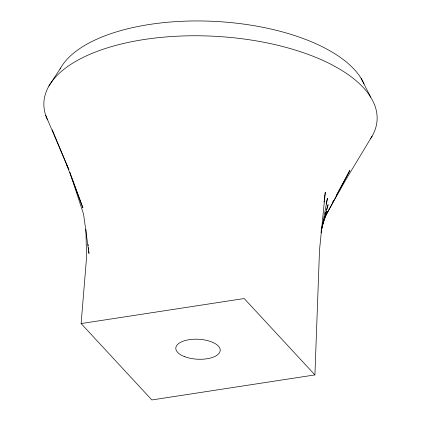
<?xml version="1.0" encoding="UTF-8"?>
<svg xmlns="http://www.w3.org/2000/svg" width="421" height="421" viewBox="0 0 421 421"><rect width="100%" height="100%" fill="white"/><g stroke="black" fill="none" stroke-linecap="round" stroke-linejoin="round"><path stroke-width="0.63" d="M85.931 229.366L86.521 257.894L81.121 323.565L151.86 399.95L314.919 374.916L319.497 250.253L325.286 192.297L324.338 199.438M323.996 202.033L324.17 200.738M321.06 232.871L327.438 198.323L326.138 204.096M321.076 231.34L328.106 204.685L326.533 209.69M325.159 214.073L325.749 212.195M321.76 227.456L327.196 211.289L324.275 218.599M323.891 219.862L324.628 218.036M324.933 217.457L349.83 170.452L338.658 191.055M332.758 201.933L333.379 200.785M336.174 195.633L338.037 192.202M325.17 216.294L325.817 215.157M326.459 214.021L346.399 178.757L372.148 136.094M48.852 86.147L60.666 67.97M81.121 323.565L244.185 298.531L314.919 374.916M361.076 78.285L370.717 97.198M45.678 115.259L68.912 169.863M52.278 129.847L68.886 169.795M66.244 163.469L82.916 207.911L69.865 172.226L83.59 214.273L88.973 253.516L88.72 250.911M88.084 244.396L88.215 245.696M88.405 247.653L88.594 249.606M47.494 119.885A166.816 74.954 3 0 1 216.536 36.385A166.816 74.954 3 0 1 370.575 138.662M60.035 69.128A155.696 69.954 3 0 1 213.968 21.355A155.696 69.954 3 0 1 364.07 83.979M184.787 356.724A22.245 9.993 3 0 0 220.094 351.303A22.245 9.993 3 0 0 189.176 339.694A22.245 9.993 3 0 0 184.787 356.724"/></g></svg>
